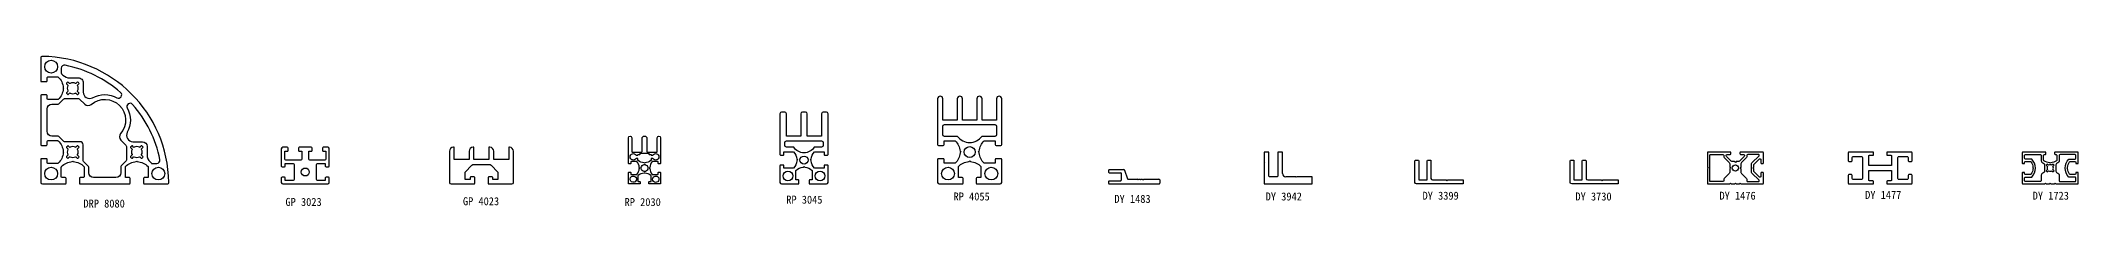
# Model space of a CAD drawing. Extents: x 2157 to 12417, y 247 to 1676.
# Drawn here: x 11144 to 12417, y 1501 to 1596 of the extents above; entities that cross this region are included whole.
import ezdxf

# ---------------------------------------------------------------- set-up
doc = ezdxf.new("R2010")
doc.units = 0
doc.header["$LTSCALE"] = 8
doc.layers.get('0').update_dxf_attribs({"linetype": 'CONTINUOUS'})
for name, color, linetype in [('3', 3, 'CONTINUOUS'), ('AM_4', 3, 'CONTINUOUS'), ('외형선', 3, 'CONTINUOUS'), ('치수', 7, 'CONTINUOUS')]:
    doc.layers.add(name, color=color, linetype=linetype)
doc.layers.add('AM_0', color=7, linetype='CONTINUOUS', lineweight=30)
doc.styles.add('궁서체', font='')
doc.styles.get('궁서체').set_extended_font_data('GungsuhChe')

msp = doc.modelspace()

# ---------------------------------------------------------------- linework, layer by layer
at = {"color": 7}
for p, q in [((11908.14053624644, 1535.757643887946), (11908.14053624644, 1529.857643887945)), ((11908.14053624644, 1529.857643887945), (11908.44053624644, 1529.557643887945)), ((11908.44053624644, 1529.557643887945), (11908.14053624644, 1529.257643887946)), ((11908.14053624644, 1529.257643887946), (11908.14053624644, 1516.357643887945)), ((11910.84053624644, 1536.057643887945), (11908.44053624644, 1536.057643887945)), ((11911.14053624644, 1520.857643887945), (11911.14053624644, 1535.757643887946)), ((11916.64053624644, 1535.757643887946), (11916.64053624644, 1520.857643887945)), ((11919.34053624644, 1536.057643887945), (11916.94053624644, 1536.057643887946)), ((11919.64053624644, 1522.557643887945), (11919.64053624644, 1535.757643887946)), ((11908.44053624644, 1516.057643887945), (11937.84053624644, 1516.057643887945)), ((11916.34053624644, 1520.557643887945), (11911.44053624644, 1520.557643887945)), ((11927.84053624644, 1520.557643887945), (11921.64053624644, 1520.557643887945)), ((11928.14053624644, 1520.257643887946), (11927.84053624644, 1520.557643887945)), ((11928.44053624644, 1520.557643887945), (11928.14053624644, 1520.257643887946)), ((11937.84053624644, 1520.557643887945), (11928.44053624644, 1520.557643887945)), ((11938.14053624644, 1516.357643887945), (11938.14053624644, 1520.257643887946))]:
    msp.add_line(p, q, dxfattribs=at)
for points in [[(11144.32806545853, 1571.907643803988, 0.414213562373095), (11143.82806545853, 1571.407643803988), (11143.82806545853, 1556.057643803987), (11143.82806545853, 1540.707643803987, 0.414213562373095), (11144.32806545853, 1540.207643803987), (11147.32806545853, 1540.207643803987, 0.414213562373095), (11147.82806545853, 1540.707643803987), (11147.82806545853, 1542.707643803986, -0.4142135623730973), (11148.32806545853, 1543.207643803986), (11154.39251102263, 1543.207643803987, -0.1869784904246354), (11154.72942466508, 1543.077088248431, -0.2025331344082343), (11157.82317155088, 1536.362537711633), (11158.12806545852, 1536.057643803988), (11157.82317155088, 1535.752749896343, -0.2025331344082592), (11154.72942466508, 1529.038199359543, -0.1869784904246354), (11154.39251102263, 1528.907643803989), (11148.32806545853, 1528.907643803988, -0.4142135623731213), (11147.82806545853, 1529.407643803989), (11147.82806545853, 1531.407643803987, 0.414213562373095), (11147.32806545853, 1531.907643803988), (11144.32806545853, 1531.907643803988, 0.414213562373095), (11143.82806545853, 1531.407643803988), (11143.82806545853, 1517.057643803987, 0.414213562373095), (11144.82806545853, 1516.057643803987), (11159.17806545853, 1516.057643803987, 0.414213562373095), (11159.67806545853, 1516.557643803987), (11159.67806545853, 1519.557643803987, 0.414213562373095), (11159.17806545853, 1520.057643803987), (11157.17806545853, 1520.057643803987, -0.4142135623731213), (11156.67806545853, 1520.557643803987), (11156.67806545853, 1526.622089368093, -0.1869784904246354), (11156.80862101408, 1526.959003010543, -0.2025331344082593), (11163.52317155088, 1530.052749896342), (11163.82806545853, 1530.357643803987), (11164.13295936617, 1530.052749896342, -0.2025331344082343), (11170.84750990297, 1526.959003010543, -0.1869784904246354), (11170.97806545853, 1526.622089368093), (11170.97806545852, 1520.557643803987, -0.4142135623730974), (11170.47806545852, 1520.057643803987), (11168.47806545853, 1520.057643803987, 0.414213562373095), (11167.97806545853, 1519.557643803987), (11167.97806545852, 1516.557643803987, 0.414213562373095), (11168.47806545852, 1516.057643803987), (11183.82806545853, 1516.057643803987), (11199.17806545853, 1516.057643803987, 0.414213562373095), (11199.67806545853, 1516.557643803987), (11199.67806545852, 1519.557643803987, 0.414213562373095), (11199.17806545852, 1520.057643803987), (11197.17806545853, 1520.057643803987, -0.4142135623730974), (11196.67806545853, 1520.557643803987), (11196.67806545852, 1526.622089368093, -0.1869784904246354), (11196.80862101408, 1526.959003010543, -0.2025331344082343), (11203.52317155088, 1530.052749896342), (11203.82806545852, 1530.357643803987), (11204.13295936617, 1530.052749896342, -0.2025331344082592), (11210.84750990297, 1526.959003010543, -0.1869784904246354), (11210.97806545852, 1526.622089368093), (11210.97806545852, 1520.557643803987, -0.4142135623731213), (11210.47806545852, 1520.057643803987), (11208.47806545852, 1520.057643803987, 0.414213562373095), (11207.97806545852, 1519.557643803987), (11207.97806545852, 1516.557643803987, 0.414213562373095), (11208.47806545852, 1516.057643803987), (11222.82173609105, 1516.057643803987, 0.4179260493490063), (11223.82165597248, 1517.070302031835, 0.4068176370931854), (11144.84072368637, 1596.051234317937, 0.4179260493489378), (11143.82806545853, 1595.051314436513), (11143.82806545853, 1580.707643803987, 0.4142135623730841), (11144.32806545853, 1580.207643803987), (11147.32806545853, 1580.207643803987, 0.414213562373095), (11147.82806545853, 1580.707643803987), (11147.82806545853, 1582.707643803986, -0.4142135623730973), (11148.32806545853, 1583.207643803986), (11154.39251102263, 1583.207643803987, -0.1869784904246354), (11154.72942466508, 1583.077088248431, -0.2025331344082343), (11157.82317155088, 1576.362537711632), (11158.12806545852, 1576.057643803988), (11157.82317155088, 1575.752749896342, -0.2025331344082592), (11154.72942466508, 1569.038199359543, -0.1869784904246354), (11154.39251102263, 1568.907643803987), (11148.32806545853, 1568.907643803989, -0.4142135623731213), (11147.82806545853, 1569.407643803988), (11147.82806545853, 1571.407643803988, 0.414213562373095), (11147.32806545853, 1571.907643803987)], [(11167.32806545853, 1582.557643803989, -0.4142135623731052), (11170.32806545853, 1579.557643803988), (11170.32806545853, 1573.657359710785, 0.5678444802656724), (11176.22806545852, 1570.137416529426, -0.2530365707969985), (11191.4479130768, 1570.126685074603, 0.8957970922624391), (11193.71315966612, 1573.39417121801, 0.1291950455075969), (11159.08188399025, 1590.51112606104, 0.4747192693294345), (11156.68046771309, 1588.551823896381), (11156.68046771309, 1585.490565082315, 0.1870809625309002), (11156.81115672724, 1585.153505153334, 0.1269608700319652), (11160.78668419337, 1582.557643803988)], [(11212.92392680787, 1529.0407350727, 0.1870809625308779), (11213.26098673685, 1528.910046058557), (11216.32224555092, 1528.910046058557, 0.4747192693294285), (11218.28154771558, 1531.311462335708, 0.129195045507598), (11201.16459287255, 1565.942738011586, 0.8957970922624465), (11197.89710672914, 1563.67749142226, -0.2530365707970001), (11197.90783818396, 1548.457643803987, 0.5678444802656641), (11201.42778136532, 1542.557643803987), (11207.32806545853, 1542.557643803987, -0.414213562373087), (11210.32806545853, 1539.557643803987), (11210.32806545853, 1533.016262538838, 0.1269608700320878)], [(11517.16678942167, 1517.557643674289), (11518.06678942167, 1517.557643674289, -0.4142135623731505), (11518.36678942167, 1517.257643674289), (11518.36678942167, 1516.357643674289, -0.4142135623730397), (11518.06678942167, 1516.057643674289), (11511.31678942167, 1516.057643674289, -0.4142135623730951), (11511.01678942166, 1516.357643674289), (11511.01678942166, 1523.107643674289, -0.4142135623730396), (11511.31678942167, 1523.407643674289), (11512.21678942167, 1523.407643674289, -0.4142135623731506), (11512.51678942166, 1523.107643674289), (11512.51678942166, 1522.207643674289, 0.4142135623730673), (11512.81678942167, 1521.907643674289), (11516.07403997386, 1521.907643674289, 0.2287822455986), (11516.30897202377, 1522.021077514644, 0.1572247266616131), (11517.70951205566, 1525.750366308281), (11518.01678942166, 1526.057643674289), (11517.70951205566, 1526.364921040296, 0.1629989432191193), (11516.21678942167, 1530.207643674289), (11512.81678942167, 1530.207643674289, 0.4142135623730951), (11512.51678942166, 1529.907643674289), (11512.51678942166, 1529.007643674289, -0.4142135623730675), (11512.21678942167, 1528.707643674289), (11511.31678942167, 1528.707643674289, -0.4142135623730951), (11511.01678942166, 1529.007643674289), (11511.01678942166, 1545.057643674289, -0.4142135623731029), (11512.01678942166, 1546.057643674289), (11512.01678942166, 1546.057643674289, -0.4142135623730917), (11513.01678942166, 1545.057643674289), (11513.01678942166, 1536.357643674289, 0.4142135623730905), (11513.31678942167, 1536.057643674289), (11519.21678942167, 1536.057643674289, 0.4142135623731023), (11519.51678942166, 1536.357643674289), (11519.51678942166, 1544.557643674289, -0.4142135623731173), (11521.01678942166, 1546.057643674289), (11521.01678942166, 1546.057643674289, -0.4142135623730868), (11522.51678942166, 1544.557643674289), (11522.51678942166, 1536.357643674289, 0.4142135623730888), (11522.81678942167, 1536.057643674289), (11528.71678942167, 1536.057643674289, 0.4142135623730871), (11529.01678942167, 1536.357643674289), (11529.01678942167, 1545.057643674289, -0.4142135623730852), (11530.01678942167, 1546.057643674289), (11530.01678942167, 1546.057643674289, -0.4142135623731057), (11531.01678942167, 1545.057643674289), (11531.01678942166, 1529.007643674289, -0.4142135623730397), (11530.71678942167, 1528.707643674289), (11529.81678942167, 1528.707643674289, -0.4142135623731506), (11529.51678942166, 1529.007643674289), (11529.51678942166, 1529.907643674289, 0.4142135623730951), (11529.21678942167, 1530.207643674289), (11525.95953886947, 1530.207643674289, 0.2287822455986254), (11525.72460681956, 1530.094209833932, 0.157224726661612), (11524.32406678767, 1526.364921040297), (11524.01678942166, 1526.057643674289), (11524.32406678767, 1525.750366308282, 0.1572247266616538), (11525.72460681956, 1522.021077514646, 0.2287822455985712), (11525.95953886947, 1521.907643674289), (11529.21678942167, 1521.907643674289, 0.4142135623730951), (11529.51678942166, 1522.207643674289), (11529.51678942166, 1523.107643674289, -0.4142135623730673), (11529.81678942167, 1523.407643674289), (11530.71678942167, 1523.407643674289, -0.4142135623730951), (11531.01678942166, 1523.107643674289), (11531.01678942166, 1516.357643674289, -0.4142135623730953), (11530.71678942167, 1516.057643674289), (11523.96678942167, 1516.057643674289, -0.4142135623730951), (11523.66678942167, 1516.357643674289), (11523.66678942167, 1517.257643674289, -0.4142135623730673), (11523.96678942167, 1517.557643674289), (11524.86678942167, 1517.557643674289, 0.4142135623730953), (11525.16678942167, 1517.857643674289), (11525.16678942167, 1521.114894226487, 0.2287822455985774), (11525.05335558131, 1521.349826276398, 0.1572247266616524), (11521.32406678767, 1522.750366308282), (11521.01678942166, 1523.057643674289), (11520.70951205566, 1522.750366308282, 0.1572247266616121), (11516.98022326202, 1521.349826276396, 0.2287822455986038), (11516.86678942167, 1521.114894226487), (11516.86678942167, 1517.857643674289, 0.4142135623730675)]]:
    msp.add_lwpolyline(points, format="xyb", close=True, dxfattribs=at)
at = {"color": 7, "lineweight": -3}
for points in [[(11323.10311760236, 1539.057643921575), (11320.35311760236, 1539.057643921575, 0.414213562373095), (11319.85311760236, 1538.557643921575), (11319.85311760236, 1537.057643921575, 0.4142135623730909), (11320.35311760236, 1536.557643921575), (11321.85311760236, 1536.557643921575), (11321.85311760236, 1531.557643921575, -0.414213562373095), (11321.35311760236, 1531.057643921575), (11311.85311760236, 1531.057643921575, -0.4142135623730946), (11311.35311760236, 1531.557643921575), (11311.35311760236, 1536.557643921575), (11312.85311760236, 1536.557643921575, 0.4142135623730898), (11313.35311760236, 1537.057643921575), (11313.35311760236, 1538.557643921575, 0.4142135623730953), (11312.85311760236, 1539.057643921575), (11309.10311760236, 1539.057643921575), (11305.35311760236, 1539.057643921575, 0.4142135623730954), (11304.85311760236, 1538.557643921575), (11304.85311760236, 1537.057643921575, 0.4142135623730898), (11305.35311760236, 1536.557643921575), (11306.85311760236, 1536.557643921575), (11306.85311760236, 1531.557643921575, -0.4142135623730948), (11306.35311760236, 1531.057643921575), (11296.85311760236, 1531.057643921575, -0.414213562373095), (11296.35311760236, 1531.557643921575), (11296.35311760236, 1536.557643921575), (11297.85311760236, 1536.557643921575, 0.4142135623730909), (11298.35311760236, 1537.057643921575), (11298.35311760236, 1538.557643921575, 0.414213562373095), (11297.85311760236, 1539.057643921575), (11295.10311760236, 1539.057643921575, 0.414213562373095), (11294.10311760236, 1538.057643921575), (11294.10311760236, 1527.307643921575, 0.4142135623730984), (11294.60311760236, 1526.807643921575), (11296.10311760236, 1526.807643921575, 0.4142135623730909), (11296.60311760236, 1527.307643921575), (11296.60311760236, 1528.807643921575), (11301.60311760236, 1528.807643921575, -0.414213562373095), (11302.10311760236, 1528.307643921575), (11302.10311760236, 1518.807643921575, -0.414213562373095), (11301.60311760236, 1518.307643921575), (11296.60311760236, 1518.307643921575), (11296.60311760236, 1519.807643921575, 0.414213562373095), (11296.10311760236, 1520.307643921575), (11294.60311760236, 1520.307643921575, 0.414213562373095), (11294.10311760236, 1519.807643921575), (11294.10311760236, 1517.057643921575, 0.4142135623730951), (11295.10311760236, 1516.057643921575), (11309.10311760236, 1516.057643921575), (11323.10311760236, 1516.057643921575, 0.4142135623730953), (11324.10311760236, 1517.057643921575), (11324.10311760236, 1519.807643921575, 0.414213562373095), (11323.60311760236, 1520.307643921575), (11322.10311760236, 1520.307643921575, 0.414213562373095), (11321.60311760236, 1519.807643921575), (11321.60311760236, 1518.307643921575), (11316.60311760236, 1518.307643921575, -0.414213562373095), (11316.10311760236, 1518.807643921575), (11316.10311760236, 1528.307643921575, -0.414213562373095), (11316.60311760236, 1528.807643921575), (11321.60311760236, 1528.807643921575), (11321.60311760236, 1527.307643921575, 0.4142135623730909), (11322.10311760236, 1526.807643921575), (11323.60311760236, 1526.807643921575, 0.4142135623730981), (11324.10311760236, 1527.307643921575), (11324.10311760236, 1538.057643921575, 0.414213562373095)], [(11423.7537769393, 1516.057643817433), (11438.1537769393, 1516.057643817433, 0.4142135623730955), (11439.1537769393, 1517.057643817433), (11439.1537769393, 1536.557643817433, 0.4142135623730976), (11436.6537769393, 1539.057643817433), (11436.1537769393, 1539.057643817433), (11436.1537769393, 1531.357643817433), (11426.8537769393, 1531.357643817433), (11426.8537769393, 1536.557643817433, 0.4142135623730923), (11424.3537769393, 1539.057643817433), (11423.8537769393, 1539.057643817433), (11423.8537769393, 1531.357643817433), (11414.4537769393, 1531.357643817433), (11414.4537769393, 1539.057643817433), (11413.9537769393, 1539.057643817433, 0.4142135623730923), (11411.4537769393, 1536.557643817433), (11411.4537769393, 1531.357643817433), (11402.1537769393, 1531.357643817433), (11402.1537769393, 1539.057643817433), (11401.6537769393, 1539.057643817433, 0.414213562373095), (11399.1537769393, 1536.557643817433), (11399.1537769393, 1517.057643817433, 0.414213562373095), (11400.1537769393, 1516.057643817433), (11414.5537769393, 1516.057643817433, 0.414213562373095), (11415.0537769393, 1516.557643817433), (11415.0537769393, 1520.057643817433, 0.414213562373095), (11414.5537769393, 1520.557643817433), (11412.5537769393, 1520.557643817433, 0.4142135623730997), (11412.0537769393, 1520.057643817433), (11412.0537769393, 1518.757643817433), (11408.9037769393, 1518.757643817433), (11408.9037769393, 1523.557643817433), (11413.11799050168, 1527.771857379807, -0.1989123673796586), (11414.53220406405, 1528.357643817433), (11419.1537769393, 1528.357643817433), (11423.77534981456, 1528.357643817433, -0.1989123673796587), (11425.18956337693, 1527.771857379807), (11429.4037769393, 1523.557643817433), (11429.4037769393, 1518.757643817433), (11426.2537769393, 1518.757643817433), (11426.2537769393, 1520.057643817433, 0.4142135623730984), (11425.7537769393, 1520.557643817433), (11423.7537769393, 1520.557643817433, 0.4142135623730929), (11423.2537769393, 1520.057643817433), (11423.2537769393, 1516.557643817433, 0.4142135623730945)]]:
    msp.add_lwpolyline(points, format="xyb", close=True, dxfattribs=at)
msp.add_lwpolyline([(12288.86816657692, 1535.557641969733, 0.414213562373095), (12288.36816657692, 1536.057641969733), (12273.46816657692, 1536.057641969733, 0.414213562373095), (12272.96816657692, 1535.557641969733), (12272.96816657692, 1530.657641969733, 0.4142135623730828), (12273.46816657692, 1530.157641969733), (12274.96816657692, 1530.157641969733, 0.414213562373095), (12275.46816657692, 1530.657641969733), (12275.46816657692, 1532.707641969733, -0.414213562373095), (12275.96816657692, 1533.207641969733), (12281.46816657692, 1533.207641969733, -0.414213562373095), (12281.96816657692, 1532.707641969733), (12281.96816657692, 1519.407641969733, -0.414213562373095), (12281.46816657692, 1518.907641969733), (12275.96816657692, 1518.907641969733, -0.414213562373095), (12275.46816657692, 1519.407641969733), (12275.46816657692, 1521.457641969733, 0.4142135623730955), (12274.96816657692, 1521.957641969733), (12273.46816657692, 1521.957641969733, 0.4142135623730617), (12272.96816657692, 1521.457641969733), (12272.96816657692, 1516.557641969733, 0.414213562373095), (12273.46816657692, 1516.057641969733), (12288.36816657692, 1516.057641969733, 0.414213562373094), (12288.86816657692, 1516.557641969733), (12288.86816657692, 1517.557641969733, 0.4142135623731611), (12288.36816657692, 1518.057641969733), (12286.31816657692, 1518.057641969733, -0.4142135623731211), (12285.81816657692, 1518.557641969733), (12285.81816657692, 1524.057641969733, -0.414213562373095), (12286.31816657692, 1524.557641969733), (12299.61816657693, 1524.557641969733, -0.4142135623730849), (12300.11816657693, 1524.057641969733), (12300.11816657693, 1518.557641969733, -0.4142135623731169), (12299.61816657693, 1518.057641969733), (12297.56816657692, 1518.057641969733, 0.4142135623731146), (12297.06816657692, 1517.557641969733), (12297.06816657692, 1516.557641969733, 0.4142135623730507), (12297.56816657692, 1516.057641969733), (12312.46816657692, 1516.057641969733, 0.414213562373095), (12312.96816657692, 1516.557641969733), (12312.96816657692, 1521.457641969733, 0.4142135623730701), (12312.46816657692, 1521.957641969733), (12310.96816657692, 1521.957641969733, 0.4142135623731217), (12310.46816657692, 1521.457641969733), (12310.46816657692, 1519.407641969733, -0.414213562373095), (12309.96816657692, 1518.907641969733), (12304.46816657692, 1518.907641969733, -0.414213562373095), (12303.96816657692, 1519.407641969733), (12303.96816657692, 1532.707641969733, -0.414213562373095), (12304.46816657692, 1533.207641969733), (12309.96816657692, 1533.207641969733, -0.414213562373095), (12310.46816657692, 1532.707641969733), (12310.46816657692, 1530.657641969733, 0.414213562373095), (12310.96816657692, 1530.157641969733), (12312.46816657692, 1530.157641969733, 0.414213562373095), (12312.96816657692, 1530.657641969733), (12312.96816657692, 1535.557641969733, 0.414213562373095), (12312.46816657692, 1536.057641969733), (12297.56816657692, 1536.057641969733, 0.4142135623731394), (12297.06816657692, 1535.557641969733), (12297.06816657692, 1534.557641969732, 0.4142135623730813), (12297.56816657692, 1534.057641969732), (12299.61816657692, 1534.057641969733, -0.4142135623731169), (12300.11816657692, 1533.557641969733), (12300.11816657692, 1528.057641969733, -0.4142135623730904), (12299.61816657692, 1527.557641969733), (12286.31816657692, 1527.557641969732, -0.4142135623730997), (12285.81816657692, 1528.057641969732), (12285.81816657692, 1533.557641969732, -0.4142135623731247), (12286.31816657692, 1534.057641969732), (12288.36816657692, 1534.057641969732, 0.4142135623731169), (12288.86816657692, 1534.557641969732)], format="xyb", close=True)
msp.add_circle((11309.10311760236, 1523.557643921575), 2.5, dxfattribs=at)
at = {"color": 7}
for centre, radius, start, end in [((11908.44053624644, 1535.757643887946), 0.2999999999999829, 90, 180), ((11910.84053624644, 1535.757643887946), 0.2999999999999545, 0, 90), ((11916.94053624644, 1535.757643887946), 0.2999999999999829, 90, 180), ((11919.34053624644, 1535.757643887946), 0.2999999999999545, 0, 90), ((11908.44053624644, 1516.357643887945), 0.2999999999999545, 180, 270), ((11911.44053624644, 1520.857643887945), 0.2999999999999829, 180, 270), ((11916.34053624644, 1520.857643887945), 0.2999999999999545, 270, 0), ((11921.64053624644, 1522.557643887945), 2, 180, 270), ((11937.84053624644, 1520.257643887946), 0.2999999999999545, 0, 90), ((11937.84053624644, 1516.357643887945), 0.3000000000000114, 270, 1.302755197527456e-11)]:
    msp.add_arc(centre, radius, start, end, dxfattribs=at)
at = {"layer": '3', "color": 7}
for points in [[(11167.00884829207, 1572.199843839521, 0.04798255815416676), (11167.68586542299, 1572.876860970444, 0.3863984443279158), (11167.66652945948, 1573.279839974813), (11166.86713028527, 1574.079239149016, -0.3322382151605989), (11166.81565176333, 1574.434582476936, 0.2540961874490136), (11166.81565176333, 1577.680705131038, -0.3322382151605803), (11166.86713028527, 1578.036048458958), (11167.66652945948, 1578.835447633161, 0.3863984443279334), (11167.68586542299, 1579.23842663753, 0.04798255815417189), (11167.00884829207, 1579.915443768454, 0.3863984443278737), (11166.6058692877, 1579.896107804941), (11165.8064701135, 1579.096708630737, -0.3322382151605664), (11165.45112678558, 1579.045230108787, 0.2540961874490059), (11162.20500413147, 1579.045230108787, -0.3322382151604949), (11161.84966080355, 1579.096708630738), (11161.05026162935, 1579.896107804941, 0.3863984443278964), (11160.64728262498, 1579.915443768453, 0.04798255815416565), (11159.97026549406, 1579.23842663753, 0.3863984443278947), (11159.98960145757, 1578.835447633161), (11160.78900063178, 1578.036048458958, -0.3322382151606372), (11160.84047915373, 1577.680705131038, 0.254096187449007), (11160.84047915373, 1574.434582476936, -0.3322382151605286), (11160.78900063177, 1574.079239149016), (11159.98960145757, 1573.279839974813, 0.3863984443279158), (11159.97026549406, 1572.876860970444, 0.04798255815416577), (11160.64728262498, 1572.199843839521, 0.3863984443279735), (11161.05026162935, 1572.219179803033), (11161.84966080355, 1573.018578977236, -0.3322382151605905), (11162.20500413147, 1573.070057499186, 0.2540961874490106), (11165.45112678558, 1573.070057499187, -0.3322382151606457), (11165.8064701135, 1573.018578977237), (11166.6058692877, 1572.219179803033, 0.3863984443278544)], [(11150.82806545853, 1546.057643803988, -0.414213562373095), (11147.82806545853, 1549.057643803988), (11147.82806545853, 1556.057643803988), (11147.82806545853, 1563.057643803988, -0.414213562373095), (11150.82806545853, 1566.057643803988), (11154.41385189615, 1566.057643803988, 0.198912367379679), (11155.12095867734, 1566.350537022801), (11158.03517223971, 1569.264750585174, -0.198912367379658), (11158.7422790209, 1569.557643803988), (11167.41385189615, 1569.557643803988, -0.1989123673797207), (11168.12095867734, 1569.264750585174), (11171.29795903798, 1566.087750224536, 0.3918102325665808), (11175.37092677097, 1565.930678049824, -0.925734897004487), (11193.70109970436, 1547.600505116433, 0.3918102325665866), (11193.85817187907, 1543.527537383437), (11197.03517223971, 1540.3505370228, -0.1989123673797206), (11197.32806545853, 1539.643430241614), (11197.32806545853, 1530.971857366361, -0.198912367379658), (11197.03517223971, 1530.264750585174), (11194.12095867734, 1527.350537022801, 0.198912367379679), (11193.82806545853, 1526.643430241614), (11193.82806545853, 1523.057643803987, -0.414213562373095), (11190.82806545853, 1520.057643803987), (11183.82806545853, 1520.057643803987), (11176.82806545853, 1520.057643803987, -0.414213562373095), (11173.82806545853, 1523.057643803987), (11173.82806545853, 1526.574251668007, 0.1989123673796789), (11173.53517223971, 1527.281358449193), (11170.62095867734, 1530.195572011566, -0.198912367379658), (11170.32806545853, 1530.902678792752), (11170.32806545853, 1540.557643803988, 0.4142135623731018), (11168.32806545853, 1542.557643803988), (11158.67310044729, 1542.557643803988, -0.198912367379658), (11157.9659936661, 1542.850537022801), (11155.05178010373, 1545.764750585174, 0.1989123673796789), (11154.34467332255, 1546.057643803988)], [(11167.00884829207, 1532.199843839521, 0.04798255815416676), (11167.68586542299, 1532.876860970444, 0.3863984443279158), (11167.66652945948, 1533.279839974813), (11166.86713028527, 1534.079239149016, -0.3322382151605989), (11166.81565176333, 1534.434582476936, 0.2540961874490136), (11166.81565176333, 1537.680705131038, -0.3322382151605803), (11166.86713028527, 1538.036048458958), (11167.66652945948, 1538.835447633161, 0.3863984443279334), (11167.68586542299, 1539.23842663753, 0.04798255815417189), (11167.00884829207, 1539.915443768454, 0.3863984443278737), (11166.6058692877, 1539.896107804941), (11165.8064701135, 1539.096708630737, -0.3322382151605664), (11165.45112678558, 1539.045230108787, 0.2540961874490059), (11162.20500413147, 1539.045230108787, -0.3322382151604949), (11161.84966080355, 1539.096708630738), (11161.05026162935, 1539.896107804941, 0.3863984443278964), (11160.64728262498, 1539.915443768453, 0.04798255815416565), (11159.97026549406, 1539.23842663753, 0.3863984443278947), (11159.98960145757, 1538.835447633161), (11160.78900063178, 1538.036048458958, -0.3322382151606372), (11160.84047915373, 1537.680705131038, 0.254096187449007), (11160.84047915373, 1534.434582476936, -0.3322382151605286), (11160.78900063177, 1534.079239149016), (11159.98960145757, 1533.279839974813, 0.3863984443279158), (11159.97026549406, 1532.876860970444, 0.04798255815416577), (11160.64728262498, 1532.199843839521, 0.3863984443279735), (11161.05026162935, 1532.219179803033), (11161.84966080355, 1533.018578977236, -0.3322382151605905), (11162.20500413147, 1533.070057499186, 0.2540961874490106), (11165.45112678558, 1533.070057499187, -0.3322382151606457), (11165.8064701135, 1533.018578977237), (11166.6058692877, 1532.219179803033, 0.3863984443278544)], [(11207.00884829207, 1532.199843839521, 0.04798255815416676), (11207.68586542299, 1532.876860970444, 0.3863984443279158), (11207.66652945948, 1533.279839974813), (11206.86713028527, 1534.079239149016, -0.3322382151605989), (11206.81565176333, 1534.434582476936, 0.2540961874490136), (11206.81565176333, 1537.680705131038, -0.3322382151605803), (11206.86713028527, 1538.036048458958), (11207.66652945948, 1538.835447633161, 0.3863984443279334), (11207.68586542299, 1539.23842663753, 0.04798255815417189), (11207.00884829207, 1539.915443768454, 0.3863984443278737), (11206.6058692877, 1539.896107804941), (11205.8064701135, 1539.096708630737, -0.3322382151605664), (11205.45112678558, 1539.045230108787, 0.2540961874490059), (11202.20500413147, 1539.045230108787, -0.3322382151604949), (11201.84966080355, 1539.096708630738), (11201.05026162935, 1539.896107804941, 0.3863984443278964), (11200.64728262498, 1539.915443768453, 0.04798255815416565), (11199.97026549406, 1539.23842663753, 0.3863984443278947), (11199.98960145757, 1538.835447633161), (11200.78900063178, 1538.036048458958, -0.3322382151606372), (11200.84047915373, 1537.680705131038, 0.254096187449007), (11200.84047915373, 1534.434582476936, -0.3322382151605286), (11200.78900063177, 1534.079239149016), (11199.98960145757, 1533.279839974813, 0.3863984443279158), (11199.97026549406, 1532.876860970444, 0.04798255815416577), (11200.64728262498, 1532.199843839521, 0.3863984443279735), (11201.05026162935, 1532.219179803033), (11201.84966080355, 1533.018578977236, -0.3322382151605905), (11202.20500413147, 1533.070057499186, 0.2540961874490106), (11205.45112678558, 1533.070057499187, -0.3322382151606457), (11205.8064701135, 1533.018578977237), (11206.6058692877, 1532.219179803033, 0.3863984443278544)]]:
    msp.add_lwpolyline(points, format="xyb", close=True, dxfattribs=at)
at = {"layer": '3', "color": 7, "lineweight": -3}
for points in [[(11743.15377725527, 1516.057643965254, 0.4142135623730953), (11744.15377725527, 1517.057643965254), (11744.15377725527, 1531.407643965254, 0.414213562373095), (11743.65377725527, 1531.907643965254), (11740.65377725527, 1531.907643965254, 0.414213562373095), (11740.15377725527, 1531.407643965254), (11740.15377725527, 1529.057643965254), (11733.23116096594, 1529.057643965254, -0.1960205843365111), (11730.16768764404, 1535.543733576485), (11729.65377725527, 1536.057643965254), (11730.16768764404, 1536.571554354022, -0.19602058433651), (11733.23116096594, 1543.057643965254), (11740.15377725527, 1543.057643965254), (11740.15377725527, 1540.707643965254, 0.414213562373095), (11740.65377725527, 1540.207643965254), (11743.65377725527, 1540.207643965254, 0.414213562373095), (11744.15377725527, 1540.707643965254), (11744.15377725527, 1569.432643965254, 0.414213562373095), (11742.52877725527, 1571.057643965254, 0.414213562373095), (11740.90377725527, 1569.432643965254), (11740.90377725527, 1556.057643965254), (11731.90377725527, 1556.057643965254), (11731.90377725527, 1569.432643965254, 0.4142135623730904), (11730.27877725527, 1571.057643965254, 0.4142135623730948), (11728.65377725527, 1569.432643965254), (11728.65377725527, 1556.057643965254), (11719.65377725527, 1556.057643965254), (11719.65377725527, 1569.432643965254, 0.4142135623731106), (11718.02877725527, 1571.057643965254), (11718.02877725527, 1571.057643965254, 0.4142135623730896), (11716.40377725527, 1569.432643965254), (11716.40377725527, 1556.057643965254), (11707.40377725527, 1556.057643965254), (11707.40377725527, 1569.432643965254, 0.4142135623731003), (11705.77877725527, 1571.057643965254), (11705.77877725527, 1571.057643965254, 0.4142135623730975), (11704.15377725527, 1569.432643965254), (11704.15377725527, 1540.707643965254, 0.4142135623730951), (11704.65377725527, 1540.207643965254), (11707.65377725527, 1540.207643965254, 0.414213562373095), (11708.15377725527, 1540.707643965254), (11708.15377725527, 1543.057643965254), (11715.07639354461, 1543.057643965254, -0.196020584336511), (11718.13986686651, 1536.571554354022), (11718.65377725527, 1536.057643965254), (11718.13986686651, 1535.543733576485, -0.1960205843365099), (11715.07639354461, 1529.057643965254), (11708.15377725527, 1529.057643965254), (11708.15377725527, 1531.407643965254, 0.414213562373095), (11707.65377725527, 1531.907643965254), (11704.65377725527, 1531.907643965254, 0.414213562373095), (11704.15377725527, 1531.407643965254), (11704.15377725527, 1517.057643965254, 0.414213562373095), (11705.15377725527, 1516.057643965254), (11719.50377725527, 1516.057643965254, 0.414213562373095), (11720.00377725527, 1516.557643965254), (11720.00377725527, 1519.557643965254, 0.414213562373095), (11719.50377725527, 1520.057643965254), (11717.15377725527, 1520.057643965254), (11717.15377725527, 1526.980260254586, -0.196020584336511), (11723.63986686651, 1530.043733576485), (11724.15377725527, 1530.557643965254), (11724.66768764404, 1530.043733576485, -0.19602058433651), (11731.15377725527, 1526.980260254586), (11731.15377725527, 1520.057643965254), (11728.80377725527, 1520.057643965254, 0.414213562373095), (11728.30377725527, 1519.557643965254), (11728.30377725527, 1516.557643965254, 0.414213562373095), (11728.80377725527, 1516.057643965254)], [(11624.10377708358, 1516.057643965319), (11634.65377708358, 1516.057643965319, 0.4142135623730945), (11635.65377708358, 1517.057643965319), (11635.65377708358, 1527.607643965318, 0.414213562373095), (11635.35377708358, 1527.907643965319), (11633.45377708358, 1527.907643965319, 0.414213562373095), (11633.15377708358, 1527.607643965318), (11633.15377708358, 1525.907643965319), (11627.20148398801, 1525.907643965319, -0.1736611223910893), (11625.17168001428, 1530.539741034615), (11624.65377708358, 1531.057643965319), (11625.17168001428, 1531.575546896022, -0.1736611223910911), (11627.20148398801, 1536.207643965319), (11633.15377708358, 1536.207643965319), (11633.15377708358, 1534.507643965318, 0.414213562373095), (11633.45377708358, 1534.207643965319), (11635.35377708358, 1534.207643965319, 0.4142135623730953), (11635.65377708358, 1534.507643965318), (11635.65377708358, 1560.057643965319, 0.414213562373095), (11634.65377708358, 1561.057643965319), (11632.65377708358, 1561.057643965319, 0.4142135623730953), (11631.65377708358, 1560.057643965319), (11631.65377708358, 1546.057643965319), (11622.65377708358, 1546.057643965319), (11622.65377708358, 1560.057643965319, 0.414213562373095), (11621.65377708358, 1561.057643965319), (11619.65377708358, 1561.057643965319, 0.414213562373095), (11618.65377708358, 1560.057643965319), (11618.65377708358, 1546.057643965319), (11609.65377708358, 1546.057643965319), (11609.65377708358, 1560.057643965319, 0.4142135623730948), (11608.65377708358, 1561.057643965319), (11606.65377708358, 1561.057643965319, 0.414213562373095), (11605.65377708358, 1560.057643965319), (11605.65377708358, 1534.507643965318, 0.414213562373095), (11605.95377708358, 1534.207643965319), (11607.85377708358, 1534.207643965319, 0.414213562373095), (11608.15377708358, 1534.507643965318), (11608.15377708358, 1536.207643965319), (11614.10607017915, 1536.207643965319, -0.1736611223910893), (11616.13587415287, 1531.575546896022), (11616.65377708358, 1531.057643965319), (11616.13587415287, 1530.539741034615, -0.1736611223910911), (11614.10607017915, 1525.907643965319), (11608.15377708358, 1525.907643965319), (11608.15377708358, 1527.607643965318, 0.414213562373095), (11607.85377708358, 1527.907643965319), (11605.95377708358, 1527.907643965319, 0.414213562373095), (11605.65377708358, 1527.607643965318), (11605.65377708358, 1517.057643965319, 0.414213562373095), (11606.65377708358, 1516.057643965319), (11617.20377708358, 1516.057643965319, 0.4142135623730955), (11617.50377708358, 1516.357643965318), (11617.50377708358, 1518.257643965318, 0.414213562373095), (11617.20377708358, 1518.557643965319), (11615.50377708358, 1518.557643965319), (11615.50377708358, 1524.509937060889, -0.1736611223910893), (11620.13587415287, 1526.539741034615), (11620.65377708358, 1527.057643965319), (11621.17168001428, 1526.539741034615, -0.1736611223910911), (11625.80377708358, 1524.509937060889), (11625.80377708358, 1518.557643965319), (11624.10377708358, 1518.557643965319, 0.414213562373095), (11623.80377708358, 1518.257643965318), (11623.80377708358, 1516.357643965318, 0.4142135623730953)], [(11741.15377725527, 1552.057643965254, 0.4142135623730963), (11740.15377725527, 1553.057643965254), (11708.15377725527, 1553.057643965254, 0.414213562373095), (11707.15377725527, 1552.057643965254), (11707.15377725527, 1547.057643965254, 0.414213562373095), (11708.15377725527, 1546.057643965254), (11716.40781056286, 1546.057643965254, 0.242957798666628), (11724.15377725527, 1542.057643965254, 0.2429577986666281), (11731.89974394769, 1546.057643965254), (11740.15377725527, 1546.057643965254, 0.4142135623730945), (11741.15377725527, 1547.057643965254)], [(11620.65377708358, 1535.557643965319, -0.2638094469006612), (11614.21735727129, 1539.207643965319), (11609.65377708358, 1539.207643965319, -0.4142135623730979), (11608.65377708358, 1540.207643965319), (11608.65377708358, 1542.057643965319, -0.414213562373094), (11609.65377708358, 1543.057643965319), (11631.65377708358, 1543.057643965319, -0.4142135623730966), (11632.65377708358, 1542.057643965319), (11632.65377708358, 1540.207643965319, -0.414213562373095), (11631.65377708358, 1539.207643965319), (11627.09019689587, 1539.207643965319, -0.2638094469006602)]]:
    msp.add_lwpolyline(points, format="xyb", close=True, dxfattribs=at)
at = {"layer": '3', "color": 7}
for centre in [(11150.32806545853, 1589.557643803987), (11150.32806545853, 1522.557643803987), (11217.32806545853, 1522.557643803987)]:
    msp.add_circle(centre, 4, dxfattribs=at)
at = {"layer": '3', "color": 7, "lineweight": -3}
for centre, radius in [((11620.65377708358, 1531.057643965319), 2.5), ((11724.15377725527, 1536.057643965254), 3.4), ((11610.65377708358, 1521.057643965319), 3), ((11630.65377708358, 1521.057643965319), 3), ((11710.65377725527, 1522.557643965254), 4), ((11737.65377725527, 1522.557643965254), 4)]:
    msp.add_circle(centre, radius, dxfattribs=at)
at = {"layer": 'AM_0', "color": 7}
for points in [[(12002.85019535791, 1531.057643177514), (12004.25019535791, 1531.057643177514, -0.4142135623730601), (12004.75019535791, 1530.557643177514), (12004.75019535791, 1518.557643177514), (12009.95019535791, 1518.557643177514), (12009.95019535791, 1530.557643177513, -0.4142135623730946), (12010.45019535791, 1531.057643177513), (12011.85019535791, 1531.057643177513, -0.4142135623730959), (12012.35019535791, 1530.557643177513), (12012.35019535791, 1519.557643177514, 0.414213562373095), (12013.35019535791, 1518.557643177514), (12021.85019535791, 1518.557643177514), (12022.35019535791, 1518.057643177514), (12022.85019535791, 1518.557643177514), (12032.35019535791, 1518.557643177514), (12032.35019535791, 1516.057643177514), (12003.35019535791, 1516.057643177514, -0.414213562373095), (12002.35019535791, 1517.057643177514), (12002.35019535791, 1530.557643177514, -0.4142135623731089)], [(12099.7645942163, 1531.057643803987), (12101.16459421629, 1531.057643803987, -0.4142135623730601), (12101.66459421629, 1530.557643803987), (12101.6645942163, 1518.557643803987), (12106.86459421629, 1518.557643803987), (12106.86459421629, 1530.557643803987, -0.4142135623730946), (12107.36459421629, 1531.057643803987), (12108.7645942163, 1531.057643803987, -0.4142135623730959), (12109.2645942163, 1530.557643803987), (12109.2645942163, 1519.557643803987, 0.414213562373095), (12110.2645942163, 1518.557643803987), (12118.76459421629, 1518.557643803987), (12119.2645942163, 1518.057643803987), (12119.7645942163, 1518.557643803987), (12129.2645942163, 1518.557643803987), (12129.2645942163, 1516.057643803987), (12100.2645942163, 1516.057643803987, -0.414213562373095), (12099.2645942163, 1517.057643803987), (12099.2645942163, 1530.557643803987, -0.4142135623731089)]]:
    msp.add_lwpolyline(points, format="xyb", close=True, dxfattribs=at)
at = {"layer": 'AM_4', "color": 7}
for points in [[(11525.16678942167, 1532.057643674289), (11525.16678942167, 1531.000393122091, -0.2287822455984598), (11525.05335558131, 1530.765461072182, -0.1572247266616185), (11521.32406678767, 1529.364921040296), (11521.01678942166, 1529.057643674289), (11520.70951205566, 1529.364921040296, -0.1572247266616561), (11516.98022326202, 1530.76546107218, -0.2287822455985874), (11516.86678942167, 1531.000393122091), (11516.86678942167, 1532.057643674289), (11515.74884022923, 1532.057643674289, -3.732050807568914), (11515.74884022923, 1534.057643674289), (11516.86678942167, 1534.057643674289), (11516.86678942167, 1534.257643674289, -0.4142135623730396), (11517.16678942167, 1534.557643674289), (11518.06678942167, 1534.557643674289, 0.414213562372984), (11518.36678942167, 1534.857643674289), (11518.36678942167, 1535.307643674289), (11523.66678942167, 1535.307643674289), (11523.66678942167, 1534.857643674289, 0.4142135623730951), (11523.96678942167, 1534.557643674289), (11524.86678942167, 1534.557643674289, -0.4142135623729563), (11525.16678942167, 1534.257643674289), (11525.16678942167, 1534.057643674289), (11526.2847386141, 1534.057643674289, -3.732050807568874), (11526.2847386141, 1532.057643674289)], [(11522.14269078406, 1527.889267577323, -0.2605779136697833), (11523.16678942167, 1526.057643674289, -3.837623787514244)], [(11515.97692257735, 1519.454982335879, -49.57603292462467), (11515.93852777284, 1519.61164882735, -0.0201710371122267)], [(11529.97692257735, 1519.454982335879, -10.02366586748639), (11529.67000913678, 1520.183194461042, -0.0997639000760875)]]:
    msp.add_lwpolyline(points, format="xyb", close=True, dxfattribs=at)
at = {"layer": '외형선', "color": 0}
for points in [[(12207.56417784527, 1534.557644263444, -0.6681786379192973), (12208.0591525921, 1533.362669516613), (12205.04702055774, 1530.350537482257, -0.1989123673796665), (12204.33991377656, 1530.057644263444), (12203.00412733893, 1530.057644263444), (12202.50412733893, 1529.557644263444), (12202.00412733893, 1530.057644263444), (12200.6683409013, 1530.057644263444, -0.1989123673796647), (12199.96123412012, 1530.350537482257), (12196.94910208576, 1533.362669516613, -0.6681786379192902), (12197.44407683259, 1534.557644263444), (12199.25412733893, 1534.557644263444, 0.4142135623730987), (12199.75412733893, 1535.057644263444), (12199.75412733893, 1535.557644263444, 0.4142135623730612), (12199.25412733893, 1536.057644263444), (12185.50412733893, 1536.057644263444, 0.4142135623730956), (12185.00412733893, 1535.557644263444), (12185.00412733893, 1526.557644263444), (12185.50412733893, 1526.057644263444), (12185.00412733893, 1525.557644263444), (12185.00412733893, 1516.557644263444, 0.414213562373095), (12185.50412733893, 1516.057644263444), (12199.00412733893, 1516.057644263444), (12199.50412733893, 1516.557644263444), (12200.00412733893, 1516.057644263444), (12202.00412733893, 1516.057644263444), (12202.50412733893, 1516.557644263444), (12203.00412733893, 1516.057644263444), (12205.00412733893, 1516.057644263444), (12205.50412733893, 1516.557644263444), (12206.00412733893, 1516.057644263444), (12219.50412733893, 1516.057644263444, 0.4142135623730955), (12220.00412733893, 1516.557644263444), (12220.00412733893, 1522.807644263444, 0.414213562373106), (12219.50412733893, 1523.307644263444), (12219.00412733893, 1523.307644263444, 0.414213562373094), (12218.50412733893, 1522.807644263444), (12218.50412733893, 1520.997593757105, -0.6681786379192974), (12217.3091525921, 1520.502619010275), (12214.00412733893, 1523.807644263444), (12214.00412733893, 1525.557644263444), (12213.50412733893, 1526.057644263444), (12214.00412733893, 1526.557644263444), (12214.00412733893, 1528.307644263444), (12217.3091525921, 1531.612669516613, -0.6681786379192901), (12218.50412733893, 1531.117694769783), (12218.50412733893, 1529.307644263444, 0.4142135623730987), (12219.00412733893, 1528.807644263444), (12219.50412733893, 1528.807644263444, 0.4142135623730807), (12220.00412733893, 1529.307644263444), (12220.00412733893, 1535.557644263444, 0.4142135623730924), (12219.50412733893, 1536.057644263444), (12205.75412733893, 1536.057644263444, 0.4142135623731061), (12205.25412733893, 1535.557644263444), (12205.25412733893, 1535.057644263444, 0.4142135623730747), (12205.75412733893, 1534.557644263444)], [(12194.74407683259, 1534.557644263444, -0.4142135623730992), (12195.24407683259, 1534.057644263444), (12195.24407683259, 1533.360587988596, 0.1989123673796495), (12195.53697005141, 1532.65348120741), (12198.71123412012, 1529.479217138698, -0.1989123673796527), (12199.00412733893, 1528.772110357511), (12199.00412733893, 1526.557644263444), (12199.50412733893, 1526.057644263444), (12199.00412733893, 1525.557644263444), (12199.00412733893, 1523.343178169376, -0.198912367379646), (12198.71123412012, 1522.63607138819), (12195.53697005141, 1519.461807319478, 0.1989123673796492), (12195.24407683259, 1518.754700538292), (12195.24407683259, 1518.057644263444, -0.414213562373095), (12194.74407683259, 1517.557644263444), (12187.00412733893, 1517.557644263444, -0.414213562373095), (12186.50412733893, 1518.057644263444), (12186.50412733893, 1534.057644263444, -0.4142135623730893), (12187.00412733893, 1534.557644263444)], [(12217.27925360478, 1533.704090872851, 0.6681786379193121), (12216.92570021419, 1534.557644263444), (12210.26417784527, 1534.557644263444, 0.4142135623730939), (12209.76417784527, 1534.057644263444), (12209.76417784527, 1533.360587988596, -0.1989123673796444), (12209.47128462646, 1532.65348120741), (12206.29702055774, 1529.479217138698, 0.1989123673796485), (12206.00412733893, 1528.772110357511), (12206.00412733893, 1526.557644263444), (12205.50412733893, 1526.057644263444), (12206.00412733893, 1525.557644263444), (12206.00412733893, 1523.343178169377, 0.1989123673796635), (12206.29702055774, 1522.63607138819), (12209.47128462646, 1519.461807319478, -0.1989123673796408), (12209.76417784527, 1518.754700538292), (12209.76417784527, 1518.057644263444, 0.4142135623730811), (12210.26417784527, 1517.557644263444), (12216.92570021419, 1517.557644263444, 0.6681786379193005), (12217.27925360478, 1518.411197654037), (12212.79702055774, 1522.893430701071, -0.198912367379662), (12212.50412733893, 1523.600537482258), (12212.50412733893, 1528.51475104463, -0.1989123673796626), (12212.79702055774, 1529.221857825817)], [(12403.15874073511, 1530.641733467335, -0.1469489638471942), (12399.52142488818, 1529.364680961515), (12399.2143858964, 1529.057641969733), (12398.90734690462, 1529.364680961515, -0.146948963847194), (12395.27003105769, 1530.641733467335, -0.2397765261584757), (12395.0643858964, 1531.045905743633), (12395.0643858964, 1534.057641969733, -0.414213562373095), (12395.5643858964, 1534.557641969733), (12396.1643858964, 1534.557641969733, 0.4142135623729842), (12396.4643858964, 1534.857641969733), (12396.4643858964, 1535.757641969733, 0.4142135623730394), (12396.1643858964, 1536.057641969733), (12382.2143858964, 1536.057641969733, 0.414213562373095), (12381.7143858964, 1535.557641969733), (12381.7143858964, 1529.107641969733, 0.4142135623732615), (12382.0143858964, 1528.807641969733), (12382.9143858964, 1528.807641969732, 0.4142135623728175), (12383.2143858964, 1529.107641969733), (12383.2143858964, 1529.707641969733, -0.414213562373095), (12383.7143858964, 1530.207641969733), (12386.7261221225, 1530.207641969733, -0.2397765261586233), (12387.1302943988, 1530.001996808442, -0.1469489638471871), (12388.40734690462, 1526.364680961515), (12388.7143858964, 1526.057641969733), (12388.40734690462, 1525.750602977951, -0.146948963847196), (12387.1302943988, 1522.113287131023, -0.2397765261585506), (12386.7261221225, 1521.907641969733), (12383.7143858964, 1521.907641969733, -0.4142135623730615), (12383.2143858964, 1522.407641969733), (12383.2143858964, 1523.007641969733, 0.4142135623728177), (12382.9143858964, 1523.307641969733), (12382.0143858964, 1523.307641969733, 0.4142135623732618), (12381.7143858964, 1523.007641969733), (12381.7143858964, 1516.557641969733, 0.414213562373095), (12382.2143858964, 1516.057641969733), (12395.7143858964, 1516.057641969733), (12396.2143858964, 1516.557641969732), (12396.7143858964, 1516.057641969733), (12398.7143858964, 1516.057641969733), (12399.2143858964, 1516.557641969732), (12399.7143858964, 1516.057641969733), (12401.7143858964, 1516.057641969733), (12402.2143858964, 1516.557641969732), (12402.7143858964, 1516.057641969733), (12416.2143858964, 1516.057641969733, 0.414213562373095), (12416.7143858964, 1516.557641969733), (12416.7143858964, 1523.007641969733, 0.4142135623732615), (12416.4143858964, 1523.307641969733), (12415.5143858964, 1523.307641969733, 0.4142135623728175), (12415.2143858964, 1523.007641969733), (12415.2143858964, 1522.407641969733, -0.4142135623730617), (12414.7143858964, 1521.907641969733), (12411.7026496703, 1521.907641969733, -0.2397765261585505), (12411.298477394, 1522.113287131023, -0.1469489638471959), (12410.02142488818, 1525.750602977951), (12409.7143858964, 1526.057641969733), (12410.02142488818, 1526.364680961515, -0.1469489638471871), (12411.298477394, 1530.001996808442, -0.2397765261586233), (12411.7026496703, 1530.207641969733), (12414.7143858964, 1530.207641969733, -0.414213562373095), (12415.2143858964, 1529.707641969733), (12415.2143858964, 1529.107641969733, 0.4142135623728175), (12415.5143858964, 1528.807641969733), (12416.4143858964, 1528.807641969733, 0.4142135623732615), (12416.7143858964, 1529.107641969733), (12416.7143858964, 1535.557641969733, 0.414213562373095), (12416.2143858964, 1536.057641969733), (12402.2643858964, 1536.057641969733, 0.4142135623730395), (12401.9643858964, 1535.757641969733), (12401.9643858964, 1534.857641969733, 0.4142135623729841), (12402.2643858964, 1534.557641969733), (12402.8643858964, 1534.557641969733, -0.414213562373095), (12403.3643858964, 1534.057641969733), (12403.3643858964, 1531.045905743633, -0.2397765261584757)], [(12395.20351633119, 1528.90551464069, -0.2713030576848168), (12395.7143858964, 1528.03330399081), (12395.7143858964, 1524.081979948656, -0.2713030576848016), (12395.20351633119, 1523.209769298776, 0.04779177872103704), (12393.91855256306, 1522.318165055328, 0.2206503146934243), (12393.5643858964, 1521.554686630255), (12393.5643858964, 1518.057641969733, -0.4142135623731367), (12393.0643858964, 1517.557641969733), (12383.7143858964, 1517.557641969733, -0.4142135623730617), (12383.2143858964, 1518.057641969733), (12383.2143858964, 1519.907641969733, -0.4142135623731283), (12383.7143858964, 1520.407641969733), (12387.65723874667, 1520.407641969733, 0.3994950707476532), (12387.65723874667, 1531.707641969733), (12383.7143858964, 1531.707641969733, -0.4142135623731949), (12383.2143858964, 1532.207641969733), (12383.2143858964, 1534.057641969733, -0.4142135623730617), (12383.7143858964, 1534.557641969733), (12393.0643858964, 1534.557641969733, -0.4142135623731283), (12393.5643858964, 1534.057641969733), (12393.5643858964, 1530.560597309204, 0.2206503146956271), (12393.91855256307, 1529.79711888413, 0.04779177872062543)], [(12396.76918243947, 1524.319545293989, 0.0839202169002983), (12397.47628922066, 1523.612438512803), (12398.19863289323, 1524.334782185375, 0.2728421326633922), (12400.23013889957, 1524.334782185376), (12400.95248257215, 1523.612438512803, 0.08392021690026744), (12401.65958935333, 1524.319545293989), (12400.93724568076, 1525.041888966563, 0.2728421326631554), (12400.93724568076, 1527.073394972902), (12401.65958935333, 1527.795738645474, 0.08392021690030277), (12400.95248257214, 1528.50284542666), (12400.23013889957, 1527.780501754087, 0.2728421326632894), (12398.19863289323, 1527.780501754087), (12397.47628922066, 1528.502845426659, 0.08392021690030685), (12396.76918243947, 1527.795738645473), (12397.49152611205, 1527.073394972901, 0.2728421326632255), (12397.49152611205, 1525.041888966561)], [(12403.22525546161, 1528.90551464069, 0.2713030576848168), (12402.7143858964, 1528.03330399081), (12402.7143858964, 1524.081979948656, 0.2713030576848016), (12403.22525546161, 1523.209769298776, -0.04779177872103704), (12404.51021922975, 1522.318165055328, -0.2206503146934243), (12404.8643858964, 1521.554686630255), (12404.8643858964, 1518.057641969733, 0.4142135623731367), (12405.3643858964, 1517.557641969733), (12414.7143858964, 1517.557641969733, 0.4142135623730617), (12415.2143858964, 1518.057641969733), (12415.2143858964, 1519.907641969733, 0.4142135623731283), (12414.7143858964, 1520.407641969733), (12410.77153304613, 1520.407641969733, -0.3994950707476532), (12410.77153304613, 1531.707641969733), (12414.7143858964, 1531.707641969733, 0.4142135623731949), (12415.2143858964, 1532.207641969733), (12415.2143858964, 1534.057641969733, 0.4142135623730617), (12414.7143858964, 1534.557641969733), (12405.3643858964, 1534.557641969733, 0.4142135623731283), (12404.8643858964, 1534.057641969733), (12404.8643858964, 1530.560597309204, -0.2206503146956271), (12404.51021922974, 1529.79711888413, -0.04779177872062543)]]:
    msp.add_lwpolyline(points, format="xyb", close=True, dxfattribs=at)
msp.add_circle((12202.50412733893, 1526.057644263444), 2, dxfattribs=at)
at = {"layer": '치수', "color": 7}
for p, q in [((11810.85688726443, 1524.557643803987), (11810.85688726443, 1523.557643803987)), ((11810.85688726443, 1517.557643803987), (11810.85688726443, 1516.557643803987)), ((11811.35688726443, 1525.057643803987), (11820.4965076544, 1525.057643803987)), ((11811.35688726443, 1523.057643803987), (11818.55688726443, 1523.057643803987)), ((11811.35688726443, 1518.057643803987), (11818.55688726443, 1518.057643803987)), ((11811.35688726443, 1516.057643803987), (11842.35688726443, 1516.057643803987)), ((11818.85688726443, 1522.757643803987), (11818.85688726443, 1518.357643803987)), ((11820.97084930343, 1524.715757686995), (11822.78851004103, 1519.262775474182)), ((11823.07311503045, 1519.057643803987), (11828.85688726443, 1519.057643803987)), ((11829.35688726443, 1518.557643803987), (11828.85688726443, 1519.057643803987)), ((11829.35688726443, 1518.557643803987), (11829.85688726443, 1519.057643803987)), ((11829.85688726443, 1519.057643803987), (11830.35688726443, 1519.057643803987)), ((11830.85688726443, 1518.557643803987), (11830.35688726443, 1519.057643803987)), ((11830.85688726443, 1518.557643803987), (11831.35688726443, 1519.057643803987)), ((11831.35688726443, 1519.057643803987), (11831.85688726443, 1519.057643803987)), ((11832.35688726443, 1518.557643803987), (11831.85688726443, 1519.057643803987)), ((11832.35688726443, 1518.557643803987), (11832.85688726443, 1519.057643803987)), ((11832.85688726443, 1519.057643803987), (11842.35688726443, 1519.057643803987)), ((11842.85688726443, 1518.557643803987), (11842.85688726443, 1516.557643803987))]:
    msp.add_line(p, q, dxfattribs=at)
for centre, radius, start, end in [((11811.35688726443, 1524.557643803987), 0.5, 90, 180), ((11811.35688726443, 1523.557643803987), 0.5, 180, 270), ((11811.35688726443, 1517.557643803987), 0.5, 90, 180), ((11811.35688726443, 1516.557643803987), 0.5, 180, 270), ((11818.55688726443, 1522.757643803987), 0.3, 0, 90), ((11818.55688726443, 1518.357643803987), 0.3, 270, 0), ((11820.4965076544, 1524.557643803987), 0.5, 18.43494882289327, 90), ((11823.07311503045, 1519.357643803987), 0.3, 198.4349488228932, 270), ((11842.35688726443, 1518.557643803987), 0.5, 0, 90), ((11842.35688726443, 1516.557643803987), 0.5, 270, 0)]:
    msp.add_arc(centre, radius, start, end, dxfattribs=at)

# ---------------------------------------------------------------- texts
at = {"layer": 'AM_0', "color": 7, "style": '궁서체'}
for s, p in [('DRP 8080', (11170.50867146736, 1501.294744176078)), ('GP 3023', (11296.71679146331, 1502.294742823036)), ('GP 4023', (11407.57803898226, 1502.725327701546)), ('RP 2030', (11508.57804787601, 1502.225331141031)), ('RP 3045', (11609.57804329457, 1503.725326999302)), ('RP 4055', (11714.07803719911, 1505.725327650101)), ('DY 1483', (11814.5780455841, 1504.225328707231)), ('DY 3942', (11909.07804162644, 1505.725330955539)), ('DY 3399', (12007.07803891682, 1506.225332012669)), ('DY 3730', (12102.57804148853, 1505.725328683603)), ('DY 1476', (12192.57804304315, 1506.225329740733)), ('DY 1477', (12283.57804407764, 1506.725332395372)), ('DY 1723', (12388.25546983506, 1506.225332395372))]:
    msp.add_text(s, height=5, dxfattribs=at).set_placement(p)

doc.saveas('drawing.dxf')
